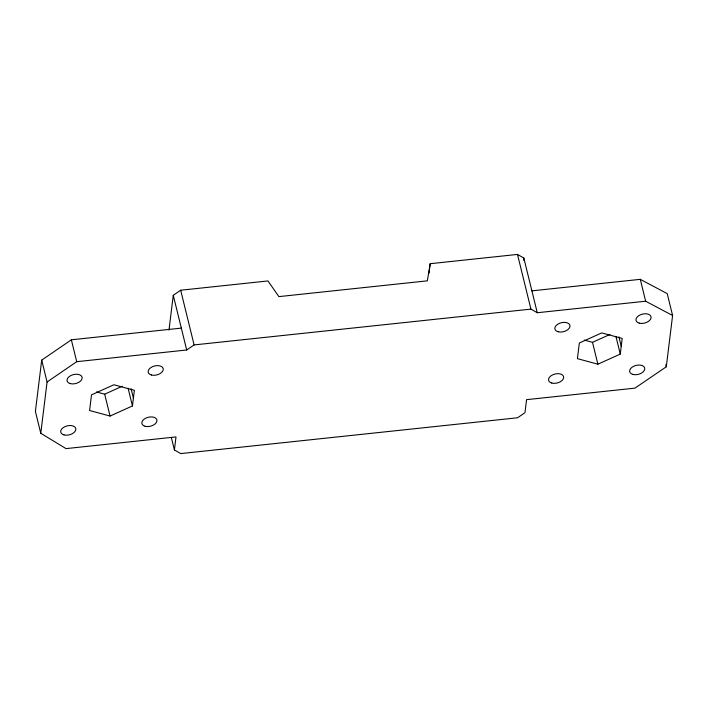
<?xml version="1.0" encoding="UTF-8"?>
<svg xmlns="http://www.w3.org/2000/svg" width="708" height="708" viewBox="0 0 708 708"><rect width="100%" height="100%" fill="white"/><g stroke="black" fill="none" stroke-linecap="round" stroke-linejoin="round"><path stroke-width="1.06" d="M181.328 328.114L71.349 339.805L41.71 360.115L35.4 411.41L40.772 433.287L66.021 448.615L176 436.924L174.398 449.961L180.735 453.58L517.557 417.773L524.964 412.702L526.566 399.657L634.961 388.134L666.29 366.788L672.6 315.502L667.228 293.625L640.28 279.333L531.894 290.855M40.772 433.287L47.082 381.993L41.71 360.115M132.449 405.95L134.37 390.303L113.908 384.754L91.509 394.86L89.589 410.507L110.059 416.056L132.449 405.95L128.095 388.241M168.991 330.07L173.265 295.298L180.673 290.227L267.969 280.943L278.872 296.617L427.349 280.837L430.19 263.703L517.495 254.42L523.832 258.039L537.266 312.732L645.652 301.21L672.6 315.502M429.03 273.155L430.19 263.703M523.566 260.208L523.832 258.039M620.27 354.097L622.199 338.442L601.729 332.902L579.339 342.999L577.409 358.646L597.879 364.195L620.27 354.097L615.925 336.38M47.082 381.993L76.721 361.682L186.7 349.991L194.107 344.92L530.92 309.113L537.266 312.732M96.492 391.958L104.678 394.179L122.21 386.267M584.321 340.097L592.508 342.318L610.03 334.415M665.777 364.709L666.29 366.788M640.28 279.333L645.652 301.21M618.934 336.893L621.235 346.274M592.508 342.318L597.879 364.195M517.495 254.42L530.92 309.113M180.673 290.227L194.107 344.92M173.265 295.298L186.7 349.991M171.327 437.464L174.398 449.961M131.104 388.754L133.414 398.126M104.678 394.179L110.059 416.056M71.349 339.805L76.721 361.682M551.806 383.046A7.726 4.62 -13.8 0 0 563.656 377.7A7.726 4.62 -13.8 0 0 552.824 374.762A7.726 4.62 -13.8 0 0 551.806 383.046M558.116 331.76A7.726 4.62 -13.8 0 0 569.967 326.415A7.726 4.62 -13.8 0 0 559.134 323.476A7.726 4.62 -13.8 0 0 558.116 331.76M639.227 323.131A7.726 4.62 -13.8 0 0 651.077 317.786A7.726 4.62 -13.8 0 0 640.244 314.856A7.726 4.62 -13.8 0 0 639.227 323.131M632.917 374.426A7.726 4.62 -13.8 0 0 644.767 369.08A7.726 4.62 -13.8 0 0 633.934 366.142A7.726 4.62 -13.8 0 0 632.917 374.426M63.977 434.907A7.726 4.62 -13.8 0 0 75.827 429.552A7.726 4.62 -13.8 0 0 64.994 426.623A7.726 4.62 -13.8 0 0 63.977 434.907M145.087 426.278A7.726 4.62 -13.8 0 0 156.937 420.933A7.726 4.62 -13.8 0 0 146.105 418.003A7.726 4.62 -13.8 0 0 145.087 426.278M70.287 383.612A7.726 4.62 -13.8 0 0 82.137 378.267A7.726 4.62 -13.8 0 0 71.304 375.329A7.726 4.62 -13.8 0 0 70.287 383.612M151.397 374.992A7.726 4.62 -13.8 0 0 163.256 369.647A7.726 4.62 -13.8 0 0 152.424 366.709A7.726 4.62 -13.8 0 0 151.397 374.992"/></g></svg>
